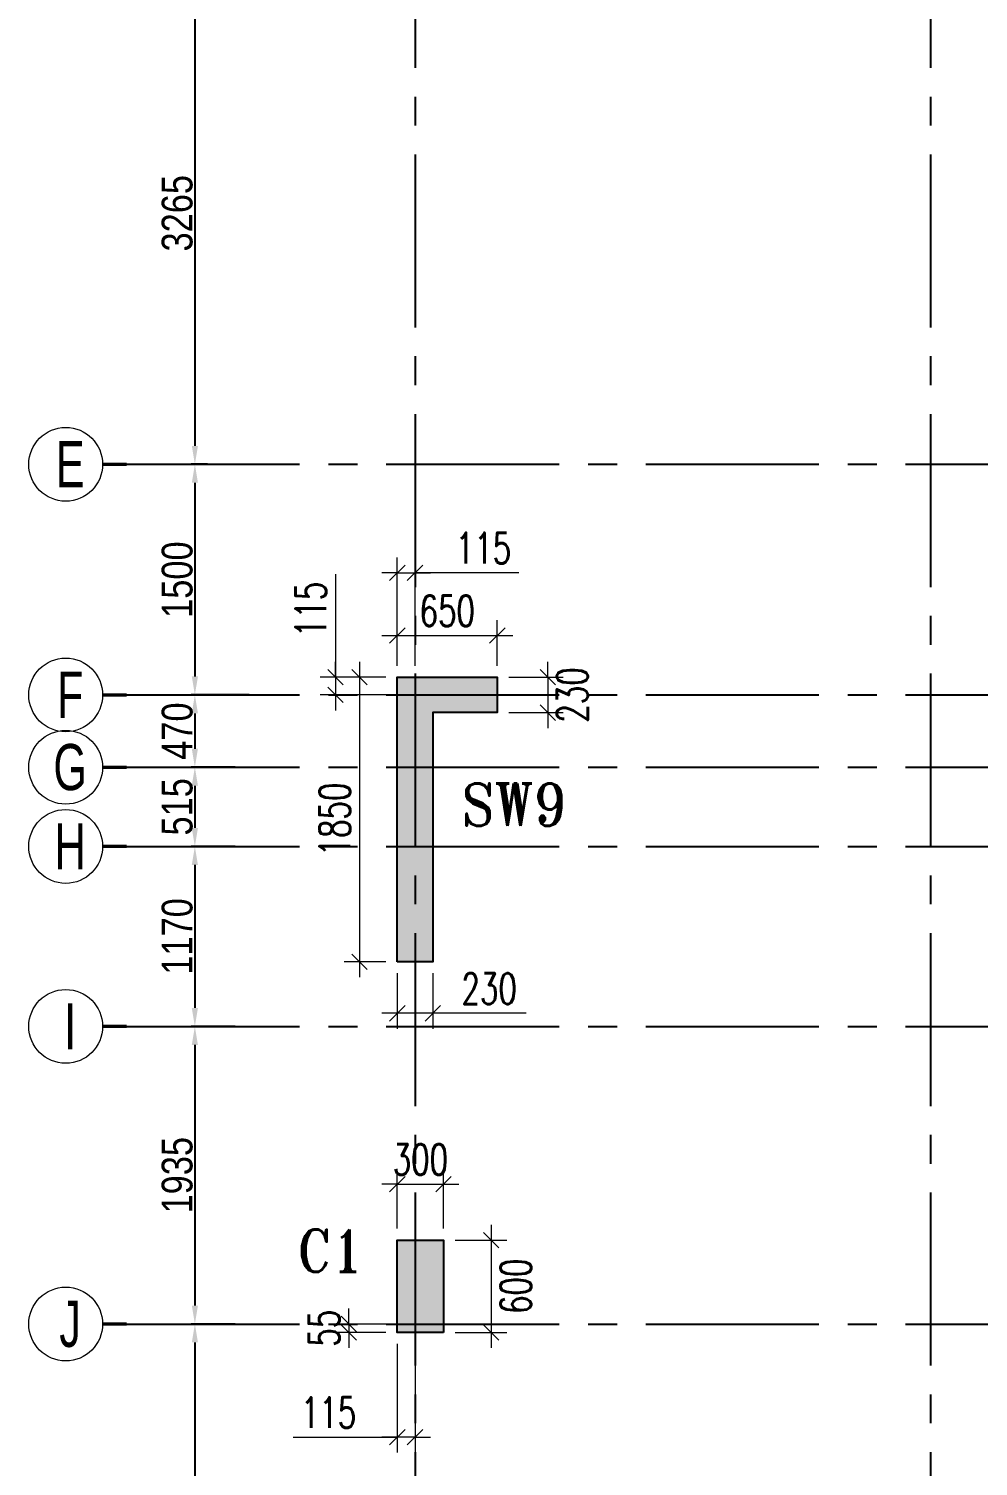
# Model space of a CAD drawing. Header units: millimetres. Extents: x 1123469 to 1752051, y -126924 to 196924.
# Drawn here: x 1363246 to 1369416, y -17889 to -8542 of the extents above; entities that cross this region are included whole.
import ezdxf
from ezdxf.enums import TextEntityAlignment as Align

# ---------------------------------------------------------------- set-up
doc = ezdxf.new("R2010")
doc.units = ezdxf.units.MM
doc.header["$LTSCALE"] = 500
doc.header["$MEASUREMENT"] = 0
doc.header["$PDMODE"] = 34
for name, pattern in [('CONTINOUS', [0]), ('DASHDOT', [1, 0.5, -0.25, 0, -0.25]), ('Site$0$CENTER2', [1.125, 0.75, -0.125, 0.125, -0.125])]:
    doc.linetypes.add(name, pattern=pattern)
doc.layers.get('Defpoints').update_dxf_attribs({"lineweight": 0})
for name, color, linetype, lineweight in [('COL. NO.', 1, 'DASHDOT', 15), ('CUT OUT', 1, 'Continuous', 13), ('dim-M', 1, 'Continuous', 15), ('GRID NO.', 7, 'Continuous', 20), ('TOWER COL HATCH', 253, 'Continuous', 20)]:
    doc.layers.add(name, color=color, linetype=linetype, lineweight=lineweight)
for name, color, linetype in [('GLASS', 5, 'Continuous'), ('GRID', 7, 'Continuous'), ('GRID DIM', 7, 'Continuous'), ('TOWER AREA COLUMN.', 6, 'Continuous')]:
    doc.layers.add(name, color=color, linetype=linetype)
doc.styles.add('2MM', font='romans.shx', dxfattribs={"width": 0.7})
doc.styles.add('D50', font='arial.ttf', dxfattribs={"width": 0.8})
doc.styles.add('ROMANT', font='romant__.ttf', dxfattribs={"width": 0.9, "height": 600})
doc.dimstyles.new('INNER DIM', dxfattribs={"dimtxt": 200, "dimasz": 120, "dimexe": 25, "dimexo": 25, "dimgap": 12, "dimtad": 1, "dimdec": 0, "dimrnd": 5, "dimzin": 0, "dimdsep": 46, "dimtxsty": 'D50', "dimcen": 0.09, "dimdle": 25, "dimclrt": 6, "dimadec": 0, "dimazin": 0, "dimtfac": 1, "dimtdec": 0, "dimtofl": 0, "dimtmove": 1, "dimatfit": 3, "dimfxl": 75, "dimtolj": 1, "dimtzin": 0, "dimarcsym": 0})
doc.dimstyles.new('RAJESH', dxfattribs={"dimtxt": 200, "dimasz": 180, "dimexe": 100, "dimexo": 250, "dimgap": 50, "dimtad": 2, "dimdec": 0, "dimzin": 1, "dimdsep": 46, "dimtxsty": '2MM', "dimblk": 'OBLIQUE', "dimcen": 0, "dimdle": 100, "dimclrd": 1, "dimclre": 1, "dimclrt": 3, "dimadec": 0, "dimazin": 0, "dimtfac": 1, "dimtdec": 0, "dimtix": 1, "dimtmove": 2, "dimatfit": 3, "dimfxl": 1, "dimtolj": 1, "dimlwd": -1, "dimarcsym": 0})

# ---------------------------------------------------------------- blocks, each defined once
blk = doc.blocks.new('GRID MARK')
at = {"layer": 'GRID NO.', "const_width": 50}
blk.add_lwpolyline([(0, -541), (0, -891)], dxfattribs=at)
at = {"layer": 'GRID NO.'}
blk.add_circle((0, 0), 541, dxfattribs=at)
at = {"layer": 'GRID NO.', "style": 'D50', "width": 0.8}
blk.add_attdef('Y1', text='', height=500, dxfattribs=at).set_placement((-33, -267), align=Align.CENTER)
blk = doc.blocks.new('*D52')
at = {"layer": 'Defpoints', "color": 0, "linetype": 'Continuous', "transparency": 16777216}
for p in [(1364432.8, 250048.6), (1364325, 246783.6), (1364432.8, 246783.6)]:
    blk.add_point(p, dxfattribs=at)
at = {"layer": 'GRID DIM', "color": 0, "linetype": 'Continuous', "lineweight": -2, "transparency": 16777216}
for p, q in [((1364407.8, 250048.6), (1364300, 250048.6)), ((1364407.8, 246783.6), (1364300, 246783.6))]:
    blk.add_line(p, q, dxfattribs=at)
at = {"layer": 'GRID DIM', "linetype": 'Continuous', "lineweight": -2, "transparency": 16777216}
blk.add_line((1364325, 249928.6), (1364325, 246903.6), dxfattribs=at)
at = {"layer": 'GRID DIM', "linetype": 'Continuous', "transparency": 16777216}
for points in [[(1364305, 249928.6), (1364345, 249928.6), (1364325, 250048.6)], [(1364305, 246903.6), (1364345, 246903.6), (1364325, 246783.6)]]:
    blk.add_solid(points, dxfattribs=at)
at = {"layer": 'GRID DIM', "linetype": 'Continuous', "transparency": 16777216, "insert": (1364210.8, 248416.1), "char_height": 200, "attachment_point": 5, "rotation": 90, "style": 'D50'}
blk.add_mtext('\\A1;3265', dxfattribs=at)
blk = doc.blocks.new('*D53')
at = {"layer": 'Defpoints', "color": 0, "linetype": 'Continuous', "transparency": 16777216}
for p in [(1364432.8, 246783.6), (1364325, 245284), (1364702.9, 245284)]:
    blk.add_point(p, dxfattribs=at)
at = {"layer": 'GRID DIM', "color": 0, "linetype": 'Continuous', "lineweight": -2, "transparency": 16777216}
for p, q in [((1364407.8, 246783.6), (1364300, 246783.6)), ((1364677.9, 245284), (1364300, 245284))]:
    blk.add_line(p, q, dxfattribs=at)
at = {"layer": 'GRID DIM', "linetype": 'Continuous', "lineweight": -2, "transparency": 16777216}
blk.add_line((1364325, 246663.6), (1364325, 245404), dxfattribs=at)
at = {"layer": 'GRID DIM', "linetype": 'Continuous', "transparency": 16777216}
for points in [[(1364305, 246663.6), (1364345, 246663.6), (1364325, 246783.6)], [(1364305, 245404), (1364345, 245404), (1364325, 245284)]]:
    blk.add_solid(points, dxfattribs=at)
at = {"layer": 'GRID DIM', "linetype": 'Continuous', "transparency": 16777216, "insert": (1364210.9, 246033.8), "char_height": 200, "attachment_point": 5, "rotation": 90, "style": 'D50'}
blk.add_mtext('\\A1;1500', dxfattribs=at)
blk = doc.blocks.new('*D54')
at = {"layer": 'Defpoints', "color": 0, "linetype": 'Continuous', "transparency": 16777216}
for p in [(1364702.9, 245284), (1364325, 244813.8), (1364612.7, 244813.8)]:
    blk.add_point(p, dxfattribs=at)
at = {"layer": 'GRID DIM', "color": 0, "linetype": 'Continuous', "lineweight": -2, "transparency": 16777216}
for p, q in [((1364677.9, 245284), (1364300, 245284)), ((1364587.7, 244813.8), (1364300, 244813.8))]:
    blk.add_line(p, q, dxfattribs=at)
at = {"layer": 'GRID DIM', "linetype": 'Continuous', "lineweight": -2, "transparency": 16777216}
blk.add_line((1364325, 245164), (1364325, 244933.8), dxfattribs=at)
at = {"layer": 'GRID DIM', "linetype": 'Continuous', "transparency": 16777216}
for points in [[(1364305, 245164), (1364345, 245164), (1364325, 245284)], [(1364305, 244933.8), (1364345, 244933.8), (1364325, 244813.8)]]:
    blk.add_solid(points, dxfattribs=at)
at = {"layer": 'GRID DIM', "linetype": 'Continuous', "transparency": 16777216, "insert": (1364210.9, 245048.9), "char_height": 200, "attachment_point": 5, "rotation": 90, "style": 'D50'}
blk.add_mtext('\\A1;470', dxfattribs=at)
blk = doc.blocks.new('*D55')
at = {"layer": 'Defpoints', "color": 0, "linetype": 'Continuous', "transparency": 16777216}
for p in [(1364612.7, 244813.8), (1364325, 244299), (1364612.7, 244299)]:
    blk.add_point(p, dxfattribs=at)
at = {"layer": 'GRID DIM', "color": 0, "linetype": 'Continuous', "lineweight": -2, "transparency": 16777216}
for p, q in [((1364587.7, 244813.8), (1364300, 244813.8)), ((1364587.7, 244299), (1364300, 244299))]:
    blk.add_line(p, q, dxfattribs=at)
at = {"layer": 'GRID DIM', "linetype": 'Continuous', "lineweight": -2, "transparency": 16777216}
blk.add_line((1364325, 244693.8), (1364325, 244419), dxfattribs=at)
at = {"layer": 'GRID DIM', "linetype": 'Continuous', "transparency": 16777216}
for points in [[(1364305, 244693.8), (1364345, 244693.8), (1364325, 244813.8)], [(1364305, 244419), (1364345, 244419), (1364325, 244299)]]:
    blk.add_solid(points, dxfattribs=at)
at = {"layer": 'GRID DIM', "linetype": 'Continuous', "transparency": 16777216, "insert": (1364210.9, 244556.4), "char_height": 200, "attachment_point": 5, "rotation": 90, "style": 'D50'}
blk.add_mtext('\\A1;515', dxfattribs=at)
blk = doc.blocks.new('*D56')
at = {"layer": 'Defpoints', "color": 0, "linetype": 'Continuous', "transparency": 16777216}
for p in [(1364612.7, 244299), (1364325, 243128.8), (1364612.7, 243128.8)]:
    blk.add_point(p, dxfattribs=at)
at = {"layer": 'GRID DIM', "color": 0, "linetype": 'Continuous', "lineweight": -2, "transparency": 16777216}
for p, q in [((1364587.7, 244299), (1364300, 244299)), ((1364587.7, 243128.8), (1364300, 243128.8))]:
    blk.add_line(p, q, dxfattribs=at)
at = {"layer": 'GRID DIM', "linetype": 'Continuous', "lineweight": -2, "transparency": 16777216}
blk.add_line((1364325, 244179), (1364325, 243248.8), dxfattribs=at)
at = {"layer": 'GRID DIM', "linetype": 'Continuous', "transparency": 16777216}
for points in [[(1364305, 244179), (1364345, 244179), (1364325, 244299)], [(1364305, 243248.8), (1364345, 243248.8), (1364325, 243128.8)]]:
    blk.add_solid(points, dxfattribs=at)
at = {"layer": 'GRID DIM', "linetype": 'Continuous', "transparency": 16777216, "insert": (1364210.9, 243713.9), "char_height": 200, "attachment_point": 5, "rotation": 90, "style": 'D50'}
blk.add_mtext('\\A1;1170', dxfattribs=at)
blk = doc.blocks.new('*D57')
at = {"layer": 'Defpoints', "color": 0, "linetype": 'Continuous', "transparency": 16777216}
for p in [(1364612.7, 243128.8), (1364325, 241193.8), (1364612.7, 241193.8)]:
    blk.add_point(p, dxfattribs=at)
at = {"layer": 'GRID DIM', "color": 0, "linetype": 'Continuous', "lineweight": -2, "transparency": 16777216}
for p, q in [((1364587.7, 243128.8), (1364300, 243128.8)), ((1364587.7, 241193.8), (1364300, 241193.8))]:
    blk.add_line(p, q, dxfattribs=at)
at = {"layer": 'GRID DIM', "linetype": 'Continuous', "lineweight": -2, "transparency": 16777216}
blk.add_line((1364325, 243008.8), (1364325, 241313.8), dxfattribs=at)
at = {"layer": 'GRID DIM', "linetype": 'Continuous', "transparency": 16777216}
for points in [[(1364305, 243008.8), (1364345, 243008.8), (1364325, 243128.8)], [(1364305, 241313.8), (1364345, 241313.8), (1364325, 241193.8)]]:
    blk.add_solid(points, dxfattribs=at)
at = {"layer": 'GRID DIM', "linetype": 'Continuous', "transparency": 16777216, "insert": (1364210.8, 242161.3), "char_height": 200, "attachment_point": 5, "rotation": 90, "style": 'D50'}
blk.add_mtext('\\A1;1935', dxfattribs=at)
blk = doc.blocks.new('*D58')
at = {"layer": 'Defpoints', "color": 0, "linetype": 'Continuous', "transparency": 16777216}
for p in [(1364612.7, 241193.8), (1364325, 238538.8), (1364447.2, 238538.8)]:
    blk.add_point(p, dxfattribs=at)
at = {"layer": 'GRID DIM', "color": 0, "linetype": 'Continuous', "lineweight": -2, "transparency": 16777216}
for p, q in [((1364587.7, 241193.8), (1364300, 241193.8)), ((1364422.2, 238538.8), (1364300, 238538.8))]:
    blk.add_line(p, q, dxfattribs=at)
at = {"layer": 'GRID DIM', "linetype": 'Continuous', "lineweight": -2, "transparency": 16777216}
blk.add_line((1364325, 241073.8), (1364325, 238658.8), dxfattribs=at)
at = {"layer": 'GRID DIM', "linetype": 'Continuous', "transparency": 16777216}
for points in [[(1364305, 241073.8), (1364345, 241073.8), (1364325, 241193.8)], [(1364305, 238658.8), (1364345, 238658.8), (1364325, 238538.8)]]:
    blk.add_solid(points, dxfattribs=at)
at = {"layer": 'GRID DIM', "linetype": 'Continuous', "transparency": 16777216, "insert": (1364210.9, 239866.3), "char_height": 200, "attachment_point": 5, "rotation": 90, "style": 'D50'}
blk.add_mtext('\\A1;2655', dxfattribs=at)
blk = doc.blocks.new('3tgra')
at = {"layer": 'TOWER COL HATCH'}
h = blk.add_hatch(color=253, dxfattribs=at)
h.dxf.hatch_style = 1
h.paths.add_polyline_path([(1365640.6, 83006.9), (1365640.6, 84856.9), (1366290.6, 84856.9), (1366290.6, 84626.9), (1365870.6, 84626.9), (1365870.6, 83006.9)])
h = blk.add_hatch(color=253, dxfattribs=at)
h.dxf.hatch_style = 1
h.paths.add_polyline_path([(1365940.6, 80596.9), (1365640.6, 80596.9), (1365640.6, 81196.9), (1365940.6, 81196.9)])
at = {"layer": 'TOWER AREA COLUMN.', "color": 4}
blk.add_lwpolyline([(1365640.6, 83006.9), (1365640.6, 84856.9), (1366290.6, 84856.9), (1366290.6, 84626.9), (1365870.6, 84626.9), (1365870.6, 83006.9), (1365640.6, 83006.9)], dxfattribs=at)
blk.add_lwpolyline([(1365940.6, 80596.9), (1365640.6, 80596.9), (1365640.6, 81196.9), (1365940.6, 81196.9)], close=True, dxfattribs=at)
blk = doc.blocks.new('_Oblique')
at = {"color": 0, "linetype": 'ByBlock', "lineweight": -2}
blk.add_line((-0.5, -0.5), (0.5, 0.5), dxfattribs=at)
blk = doc.blocks.new('*D1672')
at = {"layer": 'Defpoints', "color": 0, "ltscale": 100, "transparency": 16777216}
for p in [(1365940.6, 81561.3), (1365640.6, 81196.9), (1365940.6, 81196.9)]:
    blk.add_point(p, dxfattribs=at)
at = {"layer": 'dim-M', "color": 1, "lineweight": -2, "ltscale": 100, "transparency": 16777216}
for p, q in [((1365640.6, 81271.9), (1365640.6, 81661.3)), ((1365940.6, 81271.9), (1365940.6, 81661.3))]:
    blk.add_line(p, q, dxfattribs=at)
at = {"layer": 'dim-M', "color": 1, "ltscale": 100, "transparency": 16777216}
for p, q in [((1365640.6, 81561.3), (1365540.6, 81561.3)), ((1365640.6, 81561.3), (1365940.6, 81561.3)), ((1365940.6, 81561.3), (1366040.6, 81561.3))]:
    blk.add_line(p, q, dxfattribs=at)
at = {"layer": 'dim-M', "color": 1, "ltscale": 100, "transparency": 16777216, "xscale": 100, "yscale": 100, "zscale": 100}
blk.add_blockref('_Oblique', (1365640.6, 81561.3), dxfattribs=at)
at = {"layer": 'dim-M', "color": 1, "ltscale": 100, "transparency": 16777216, "xscale": 100, "yscale": 100, "zscale": 100, "rotation": 180}
blk.add_blockref('_Oblique', (1365940.6, 81561.3), dxfattribs=at)
at = {"layer": 'dim-M', "color": 3, "ltscale": 100, "transparency": 16777216, "insert": (1365790.6, 81721.3), "char_height": 200, "attachment_point": 5, "style": '2MM'}
blk.add_mtext('\\A1;300', dxfattribs=at)
blk = doc.blocks.new('*D1673')
at = {"layer": 'Defpoints', "color": 0, "ltscale": 100, "transparency": 16777216}
for p in [(1365940.6, 81196.9), (1365940.6, 80596.9), (1366251.4, 80596.9)]:
    blk.add_point(p, dxfattribs=at)
at = {"layer": 'dim-M', "color": 1, "ltscale": 100, "transparency": 16777216}
blk.add_line((1366251.4, 81296.9), (1366251.4, 80496.9), dxfattribs=at)
at = {"layer": 'dim-M', "color": 1, "lineweight": -2, "ltscale": 100, "transparency": 16777216}
for p, q in [((1366015.6, 81196.9), (1366351.4, 81196.9)), ((1366015.6, 80596.9), (1366351.4, 80596.9))]:
    blk.add_line(p, q, dxfattribs=at)
at = {"layer": 'dim-M', "color": 1, "ltscale": 100, "transparency": 16777216, "xscale": 100, "yscale": 100, "zscale": 100}
for p, rotation in [((1366251.4, 81196.9), 90), ((1366251.4, 80596.9), 270)]:
    blk.add_blockref('_Oblique', p, dxfattribs=dict(at, rotation=rotation))
at = {"layer": 'dim-M', "color": 3, "ltscale": 100, "transparency": 16777216, "insert": (1366411.4, 80896.9), "char_height": 200, "attachment_point": 5, "rotation": 90, "style": '2MM'}
blk.add_mtext('\\A1;600', dxfattribs=at)
blk = doc.blocks.new('*D1674')
at = {"layer": 'Defpoints', "color": 0, "ltscale": 100, "transparency": 16777216}
for p in [(1365325.1, 80596.9), (1365640.6, 80651.7), (1365640.6, 80596.9)]:
    blk.add_point(p, dxfattribs=at)
at = {"layer": 'dim-M', "color": 1, "ltscale": 100, "transparency": 16777216}
for p, q in [((1365325.1, 80651.7), (1365325.1, 80751.7)), ((1365325.1, 80651.7), (1365325.1, 80596.9)), ((1365325.1, 80596.9), (1365325.1, 80496.9))]:
    blk.add_line(p, q, dxfattribs=at)
at = {"layer": 'dim-M', "color": 1, "lineweight": -2, "ltscale": 100, "transparency": 16777216}
for p, q in [((1365565.6, 80651.7), (1365225.1, 80651.7)), ((1365565.6, 80596.9), (1365225.1, 80596.9))]:
    blk.add_line(p, q, dxfattribs=at)
at = {"layer": 'dim-M', "color": 1, "ltscale": 100, "transparency": 16777216, "xscale": 100, "yscale": 100, "zscale": 100}
for p, rotation in [((1365325.1, 80651.7), 270), ((1365325.1, 80596.9), 90)]:
    blk.add_blockref('_Oblique', p, dxfattribs=dict(at, rotation=rotation))
at = {"layer": 'dim-M', "color": 3, "ltscale": 100, "transparency": 16777216, "insert": (1365165.1, 80624.3), "char_height": 200, "attachment_point": 5, "rotation": 90, "style": '2MM'}
blk.add_mtext('\\A1;55', dxfattribs=at)
blk = doc.blocks.new('*D1675')
at = {"layer": 'Defpoints', "color": 0, "ltscale": 100, "transparency": 16777216}
for p in [(1365640.6, 80596.9), (1365755.6, 80596.9), (1365640.6, 79915.9)]:
    blk.add_point(p, dxfattribs=at)
at = {"layer": 'dim-M', "color": 1, "lineweight": -2, "ltscale": 100, "transparency": 16777216}
for p, q in [((1365640.6, 80521.9), (1365640.6, 79815.9)), ((1365755.6, 80521.9), (1365755.6, 79815.9))]:
    blk.add_line(p, q, dxfattribs=at)
at = {"layer": 'dim-M', "color": 1, "ltscale": 100, "transparency": 16777216}
for p, q in [((1364963.7, 79915.9), (1365640.6, 79915.9)), ((1365640.6, 79915.9), (1365540.6, 79915.9)), ((1365755.6, 79915.9), (1365640.6, 79915.9)), ((1365755.6, 79915.9), (1365640.6, 79915.9)), ((1365755.6, 79915.9), (1365855.6, 79915.9))]:
    blk.add_line(p, q, dxfattribs=at)
at = {"layer": 'dim-M', "color": 1, "ltscale": 100, "transparency": 16777216, "xscale": 100, "yscale": 100, "zscale": 100}
blk.add_blockref('_Oblique', (1365640.6, 79915.9), dxfattribs=at)
at = {"layer": 'dim-M', "color": 1, "ltscale": 100, "transparency": 16777216, "xscale": 100, "yscale": 100, "zscale": 100, "rotation": 180}
blk.add_blockref('_Oblique', (1365755.6, 79915.9), dxfattribs=at)
at = {"layer": 'dim-M', "color": 3, "ltscale": 100, "transparency": 16777216, "insert": (1365193.7, 80075.9), "char_height": 200, "attachment_point": 5, "style": '2MM'}
blk.add_mtext('\\A1;115', dxfattribs=at)
blk = doc.blocks.new('*D1754')
at = {"layer": 'Defpoints', "color": 0, "ltscale": 100, "transparency": 16777216}
for p in [(1366290.6, 85128.4), (1365640.6, 84856.9), (1366290.6, 84856.9)]:
    blk.add_point(p, dxfattribs=at)
at = {"layer": 'dim-M', "color": 1, "lineweight": -2, "ltscale": 100, "transparency": 16777216}
for p, q in [((1365640.6, 84931.9), (1365640.6, 85228.4)), ((1366290.6, 84931.9), (1366290.6, 85228.4))]:
    blk.add_line(p, q, dxfattribs=at)
at = {"layer": 'dim-M', "color": 1, "ltscale": 100, "transparency": 16777216}
blk.add_line((1365540.6, 85128.4), (1366390.6, 85128.4), dxfattribs=at)
at = {"layer": 'dim-M', "color": 1, "ltscale": 100, "transparency": 16777216, "xscale": 100, "yscale": 100, "zscale": 100, "rotation": 180}
blk.add_blockref('_Oblique', (1365640.6, 85128.4), dxfattribs=at)
at = {"layer": 'dim-M', "color": 1, "ltscale": 100, "transparency": 16777216, "xscale": 100, "yscale": 100, "zscale": 100}
blk.add_blockref('_Oblique', (1366290.6, 85128.4), dxfattribs=at)
at = {"layer": 'dim-M', "color": 3, "ltscale": 100, "transparency": 16777216, "insert": (1365965.6, 85288.4), "char_height": 200, "attachment_point": 5, "style": '2MM'}
blk.add_mtext('\\A1;650', dxfattribs=at)
blk = doc.blocks.new('*D1755')
at = {"layer": 'Defpoints', "color": 0, "ltscale": 100, "transparency": 16777216}
for p in [(1366290.6, 84856.9), (1366290.6, 84626.9), (1366618.1, 84626.9)]:
    blk.add_point(p, dxfattribs=at)
at = {"layer": 'dim-M', "color": 1, "ltscale": 100, "transparency": 16777216}
for p, q in [((1366618.1, 84856.9), (1366618.1, 84956.9)), ((1366618.1, 84856.9), (1366618.1, 84626.9)), ((1366618.1, 84626.9), (1366618.1, 84526.9))]:
    blk.add_line(p, q, dxfattribs=at)
at = {"layer": 'dim-M', "color": 1, "lineweight": -2, "ltscale": 100, "transparency": 16777216}
for p, q in [((1366365.6, 84856.9), (1366718.1, 84856.9)), ((1366365.6, 84626.9), (1366718.1, 84626.9))]:
    blk.add_line(p, q, dxfattribs=at)
at = {"layer": 'dim-M', "color": 1, "ltscale": 100, "transparency": 16777216, "xscale": 100, "yscale": 100, "zscale": 100}
for p, rotation in [((1366618.1, 84856.9), 270), ((1366618.1, 84626.9), 90)]:
    blk.add_blockref('_Oblique', p, dxfattribs=dict(at, rotation=rotation))
at = {"layer": 'dim-M', "color": 3, "ltscale": 100, "transparency": 16777216, "insert": (1366778.1, 84741.9), "char_height": 200, "attachment_point": 5, "rotation": 90, "style": '2MM'}
blk.add_mtext('\\A1;230', dxfattribs=at)
blk = doc.blocks.new('*D1756')
at = {"layer": 'Defpoints', "color": 0, "ltscale": 100, "transparency": 16777216}
for p in [(1365640.6, 83006.9), (1365870.6, 83006.9), (1365640.6, 82671.9)]:
    blk.add_point(p, dxfattribs=at)
at = {"layer": 'dim-M', "color": 1, "lineweight": -2, "ltscale": 100, "transparency": 16777216}
for p, q in [((1365640.6, 82931.9), (1365640.6, 82571.9)), ((1365870.6, 82931.9), (1365870.6, 82571.9))]:
    blk.add_line(p, q, dxfattribs=at)
at = {"layer": 'dim-M', "color": 1, "ltscale": 100, "transparency": 16777216}
for p, q in [((1365970.6, 82671.9), (1365540.6, 82671.9)), ((1366477.5, 82671.9), (1365870.6, 82671.9))]:
    blk.add_line(p, q, dxfattribs=at)
at = {"layer": 'dim-M', "color": 1, "ltscale": 100, "transparency": 16777216, "xscale": 100, "yscale": 100, "zscale": 100, "rotation": 180}
blk.add_blockref('_Oblique', (1365640.6, 82671.9), dxfattribs=at)
at = {"layer": 'dim-M', "color": 1, "ltscale": 100, "transparency": 16777216, "xscale": 100, "yscale": 100, "zscale": 100}
blk.add_blockref('_Oblique', (1365870.6, 82671.9), dxfattribs=at)
at = {"layer": 'dim-M', "color": 3, "ltscale": 100, "transparency": 16777216, "insert": (1366237.5, 82831.9), "char_height": 200, "attachment_point": 5, "style": '2MM'}
blk.add_mtext('\\A1;230', dxfattribs=at)
blk = doc.blocks.new('*D1757')
at = {"layer": 'Defpoints', "color": 0, "ltscale": 100, "transparency": 16777216}
for p in [(1365640.6, 84856.9), (1365394.2, 83006.9), (1365640.6, 83006.9)]:
    blk.add_point(p, dxfattribs=at)
at = {"layer": 'dim-M', "color": 1, "ltscale": 100, "transparency": 16777216}
blk.add_line((1365394.2, 84956.9), (1365394.2, 82906.9), dxfattribs=at)
at = {"layer": 'dim-M', "color": 1, "lineweight": -2, "ltscale": 100, "transparency": 16777216}
for p, q in [((1365565.6, 84856.9), (1365294.2, 84856.9)), ((1365565.6, 83006.9), (1365294.2, 83006.9))]:
    blk.add_line(p, q, dxfattribs=at)
at = {"layer": 'dim-M', "color": 1, "ltscale": 100, "transparency": 16777216, "xscale": 100, "yscale": 100, "zscale": 100}
for p, rotation in [((1365394.2, 84856.9), 90), ((1365394.2, 83006.9), 270)]:
    blk.add_blockref('_Oblique', p, dxfattribs=dict(at, rotation=rotation))
at = {"layer": 'dim-M', "color": 3, "ltscale": 100, "transparency": 16777216, "insert": (1365234.2, 83931.9), "char_height": 200, "attachment_point": 5, "rotation": 90, "style": '2MM'}
blk.add_mtext('\\A1;1850', dxfattribs=at)
blk = doc.blocks.new('*D1758')
at = {"layer": 'Defpoints', "color": 0, "ltscale": 100, "transparency": 16777216}
for p in [(1365640.6, 84856.9), (1365238.6, 84741.9), (1365640.6, 84741.9)]:
    blk.add_point(p, dxfattribs=at)
at = {"layer": 'dim-M', "color": 1, "ltscale": 100, "transparency": 16777216}
for p, q in [((1365238.6, 85527.1), (1365238.6, 84856.9)), ((1365238.6, 84856.9), (1365238.6, 84956.9)), ((1365238.6, 84856.9), (1365238.6, 84741.9)), ((1365238.6, 84856.9), (1365238.6, 84741.9)), ((1365238.6, 84741.9), (1365238.6, 84641.9))]:
    blk.add_line(p, q, dxfattribs=at)
at = {"layer": 'dim-M', "color": 1, "lineweight": -2, "ltscale": 100, "transparency": 16777216}
for p, q in [((1365565.6, 84856.9), (1365138.6, 84856.9)), ((1365565.6, 84741.9), (1365138.6, 84741.9))]:
    blk.add_line(p, q, dxfattribs=at)
at = {"layer": 'dim-M', "color": 1, "ltscale": 100, "transparency": 16777216, "xscale": 100, "yscale": 100, "zscale": 100}
for p, rotation in [((1365238.6, 84856.9), 270), ((1365238.6, 84741.9), 90)]:
    blk.add_blockref('_Oblique', p, dxfattribs=dict(at, rotation=rotation))
at = {"layer": 'dim-M', "color": 3, "ltscale": 100, "transparency": 16777216, "insert": (1365078.6, 85297.1), "char_height": 200, "attachment_point": 5, "rotation": 90, "style": '2MM'}
blk.add_mtext('\\A1;115', dxfattribs=at)
blk = doc.blocks.new('*D1759')
at = {"layer": 'Defpoints', "color": 0, "ltscale": 100, "transparency": 16777216}
for p in [(1365755.6, 85536.1), (1365640.6, 84856.9), (1365755.6, 84856.9)]:
    blk.add_point(p, dxfattribs=at)
at = {"layer": 'dim-M', "color": 1, "lineweight": -2, "ltscale": 100, "transparency": 16777216}
for p, q in [((1365640.6, 84931.9), (1365640.6, 85636.1)), ((1365755.6, 84931.9), (1365755.6, 85636.1))]:
    blk.add_line(p, q, dxfattribs=at)
at = {"layer": 'dim-M', "color": 1, "ltscale": 100, "transparency": 16777216}
for p, q in [((1365640.6, 85536.1), (1365540.6, 85536.1)), ((1365640.6, 85536.1), (1365755.6, 85536.1)), ((1365640.6, 85536.1), (1365755.6, 85536.1)), ((1365755.6, 85536.1), (1365855.6, 85536.1)), ((1366430.3, 85536.1), (1365755.6, 85536.1))]:
    blk.add_line(p, q, dxfattribs=at)
at = {"layer": 'dim-M', "color": 1, "ltscale": 100, "transparency": 16777216, "xscale": 100, "yscale": 100, "zscale": 100}
blk.add_blockref('_Oblique', (1365640.6, 85536.1), dxfattribs=at)
at = {"layer": 'dim-M', "color": 1, "ltscale": 100, "transparency": 16777216, "xscale": 100, "yscale": 100, "zscale": 100, "rotation": 180}
blk.add_blockref('_Oblique', (1365755.6, 85536.1), dxfattribs=at)
at = {"layer": 'dim-M', "color": 3, "ltscale": 100, "transparency": 16777216, "insert": (1366200.3, 85696.1), "char_height": 200, "attachment_point": 5, "style": '2MM'}
blk.add_mtext('\\A1;115', dxfattribs=at)
blk = doc.blocks.new('EEE')
at = {"layer": 'GRID', "color": 16, "linetype": 'Site$0$CENTER2', "ltscale": 3}
for points in [[(1365755.6, 258923.2), (1365755.6, 223711.9)], [(1369105.6, 258923.2), (1369105.6, 223711.9)], [(1363880.9, 246783.6), (1442964.5, 246783.6)], [(1363880.9, 245284), (1442964.5, 245284)], [(1363880.9, 244813.8), (1442964.5, 244813.8)], [(1363880.9, 244299), (1442964.5, 244299)], [(1363880.9, 243128.8), (1442964.5, 243128.8)], [(1363880.9, 241193.8), (1442964.5, 241193.8)]]:
    blk.add_lwpolyline(points, dxfattribs=at)
at = {"layer": 'GRID NO.'}
ref = blk.add_blockref('GRID MARK', (1363485.6, 246783.6), dxfattribs=dict(at, xscale=0.443520000003279, yscale=0.443520000003279, zscale=0.443520000003279, rotation=90))
ref.add_attrib('Y1', 'E', dxfattribs={"height": 300, "style": 'D50', "width": 0.669886}).set_placement((1363514.6, 246784.7), align=Align.MIDDLE_CENTER)
ref = blk.add_blockref('GRID MARK', (1363485.6, 245284), dxfattribs=dict(at, xscale=0.443520000003279, yscale=0.443520000003279, zscale=0.443520000003279, rotation=90))
ref.add_attrib('Y1', 'F', dxfattribs={"height": 300, "style": 'D50', "width": 0.669886}).set_placement((1363514.6, 245285), align=Align.MIDDLE_CENTER)
ref = blk.add_blockref('GRID MARK', (1363485.6, 244813.8), dxfattribs=dict(at, xscale=0.443520000003279, yscale=0.443520000003279, zscale=0.443520000003279, rotation=90))
ref.add_attrib('Y1', 'G', dxfattribs={"height": 300, "style": 'D50', "width": 0.669886}).set_placement((1363514.6, 244814.8), align=Align.MIDDLE_CENTER)
ref = blk.add_blockref('GRID MARK', (1363485.6, 244299), dxfattribs=dict(at, xscale=0.443520000003279, yscale=0.443520000003279, zscale=0.443520000003279, rotation=90))
ref.add_attrib('Y1', 'H', dxfattribs={"height": 300, "style": 'D50', "width": 0.669886}).set_placement((1363514.6, 244300), align=Align.MIDDLE_CENTER)
ref = blk.add_blockref('GRID MARK', (1363485.6, 243128.8), dxfattribs=dict(at, xscale=0.443520000003279, yscale=0.443520000003279, zscale=0.443520000003279, rotation=90))
ref.add_attrib('Y1', 'I', dxfattribs={"height": 300, "style": 'D50', "width": 0.669886}).set_placement((1363514.6, 243129.8), align=Align.MIDDLE_CENTER)
ref = blk.add_blockref('GRID MARK', (1363485.6, 241193.8), dxfattribs=dict(at, xscale=0.443520000003279, yscale=0.443520000003279, zscale=0.443520000003279, rotation=90))
ref.add_attrib('Y1', 'J', dxfattribs={"height": 300, "style": 'D50', "width": 0.669886}).set_placement((1363514.6, 241194.8), align=Align.MIDDLE_CENTER)
at = {"layer": 'GRID DIM', "color": 0, "linetype": 'Continuous'}
for base, p1, p2, picture, middle in [((1364325, 246783.6), (1364432.8, 250048.6), (1364432.8, 246783.6), '*D52', (1364210.8, 248416.1)), ((1364325, 245284), (1364432.8, 246783.6), (1364702.9, 245284), '*D53', (1364210.9, 246033.8)), ((1364325, 244813.8), (1364702.9, 245284), (1364612.7, 244813.8), '*D54', (1364210.9, 245048.9)), ((1364325, 244299), (1364612.7, 244813.8), (1364612.7, 244299), '*D55', (1364210.9, 244556.4)), ((1364325, 243128.8), (1364612.7, 244299), (1364612.7, 243128.8), '*D56', (1364210.9, 243713.9)), ((1364325, 241193.8), (1364612.7, 243128.8), (1364612.7, 241193.8), '*D57', (1364210.8, 242161.3)), ((1364325, 238538.8), (1364612.7, 241193.8), (1364447.2, 238538.8), '*D58', (1364210.9, 239866.3))]:
    dim = blk.add_linear_dim(base=base, p1=p1, p2=p2, angle=90, dimstyle='INNER DIM', override={"dimclrd": 256, "dimclrt": 256}, dxfattribs=at)
    dim.commit()
    dim.dimension.update_dxf_attribs({"geometry": picture, "text_midpoint": middle})
blk = doc.blocks.new('G012')
at = {"layer": 'COL. NO.', "color": 7, "linetype": 'CONTINOUS', "style": 'ROMANT', "width": 0.9}
blk.add_text('SW9', height=275, dxfattribs=at).set_placement((1366059.3, 83891.4, 0))
at = {"layer": 'COL. NO.', "color": 4, "linetype": 'CONTINOUS', "style": 'ROMANT', "width": 0.9}
blk.add_text('C1', height=275, dxfattribs=at).set_placement((1364990.3, 80990.3, 0))
at = {"layer": 'dim-M', "ltscale": 100}
for base, p1, p2, picture, middle in [((1365755.6, 85536.1), (1365640.6, 84856.9), (1365755.6, 84856.9), '*D1759', (1366200.3, 85441.9)), ((1365640.6, 82671.9), (1365870.6, 83006.9), (1365640.6, 83006.9), '*D1756', (1366237.5, 82731.9)), ((1365640.6, 79915.9), (1365755.6, 80596.9), (1365640.6, 80596.9), '*D1675', (1365193.7, 79905.1))]:
    dim = blk.add_linear_dim(base=base, p1=p1, p2=p2, dimstyle='RAJESH', override={"dimasz": 100, "dimexo": 75, "dimgap": 60, "dimtmove": 1}, dxfattribs=at)
    dim.commit()
    dim.dimension.update_dxf_attribs({"geometry": picture, "text_midpoint": middle, "dimtype": 128})
dim = blk.add_linear_dim(base=(1365238.6, 84741.9), p1=(1365640.6, 84856.9), p2=(1365640.6, 84741.9), angle=90, dimstyle='RAJESH', override={"dimasz": 100, "dimexo": 75, "dimgap": 60, "dimtmove": 1}, dxfattribs=at)
dim.commit()
dim.dimension.update_dxf_attribs({"geometry": '*D1758', "text_midpoint": (1365169, 85297.1), "dimtype": 128})
for base, p1, p2, picture, middle in [((1366290.6, 85128.4), (1365640.6, 84856.9), (1366290.6, 84856.9), '*D1754', (1365965.6, 85288.4)), ((1365940.6, 81561.3), (1365640.6, 81196.9), (1365940.6, 81196.9), '*D1672', (1365790.6, 81721.3))]:
    dim = blk.add_linear_dim(base=base, p1=p1, p2=p2, dimstyle='RAJESH', override={"dimasz": 100, "dimexo": 75, "dimgap": 60, "dimtmove": 1}, dxfattribs=at)
    dim.commit()
    dim.dimension.update_dxf_attribs({"geometry": picture, "text_midpoint": middle})
for base, p1, p2, picture, middle in [((1366618.1, 84626.9), (1366290.6, 84856.9), (1366290.6, 84626.9), '*D1755', (1366778.1, 84741.9)), ((1365394.2, 83006.9), (1365640.6, 84856.9), (1365640.6, 83006.9), '*D1757', (1365234.2, 83931.9)), ((1366251.4, 80596.9), (1365940.6, 81196.9), (1365940.6, 80596.9), '*D1673', (1366411.4, 80896.9)), ((1365325.1, 80596.9), (1365640.6, 80651.7), (1365640.6, 80596.9), '*D1674', (1365165.1, 80624.3))]:
    dim = blk.add_linear_dim(base=base, p1=p1, p2=p2, angle=90, dimstyle='RAJESH', override={"dimasz": 100, "dimexo": 75, "dimgap": 60, "dimtmove": 1}, dxfattribs=at)
    dim.commit()
    dim.dimension.update_dxf_attribs({"geometry": picture, "text_midpoint": middle})

msp = doc.modelspace()

# ---------------------------------------------------------------- block references
at = {"layer": 'CUT OUT', "color": 4}
msp.add_blockref('3tgra', (0, -97615.5), dxfattribs=at)
at = {"layer": 'dim-M', "color": 4}
msp.add_blockref('G012', (0, -97615.5), dxfattribs=at)
at = {"layer": 'GLASS', "color": 4}
msp.add_blockref('EEE', (0, -258157.5), dxfattribs=at)

doc.saveas('drawing.dxf')
